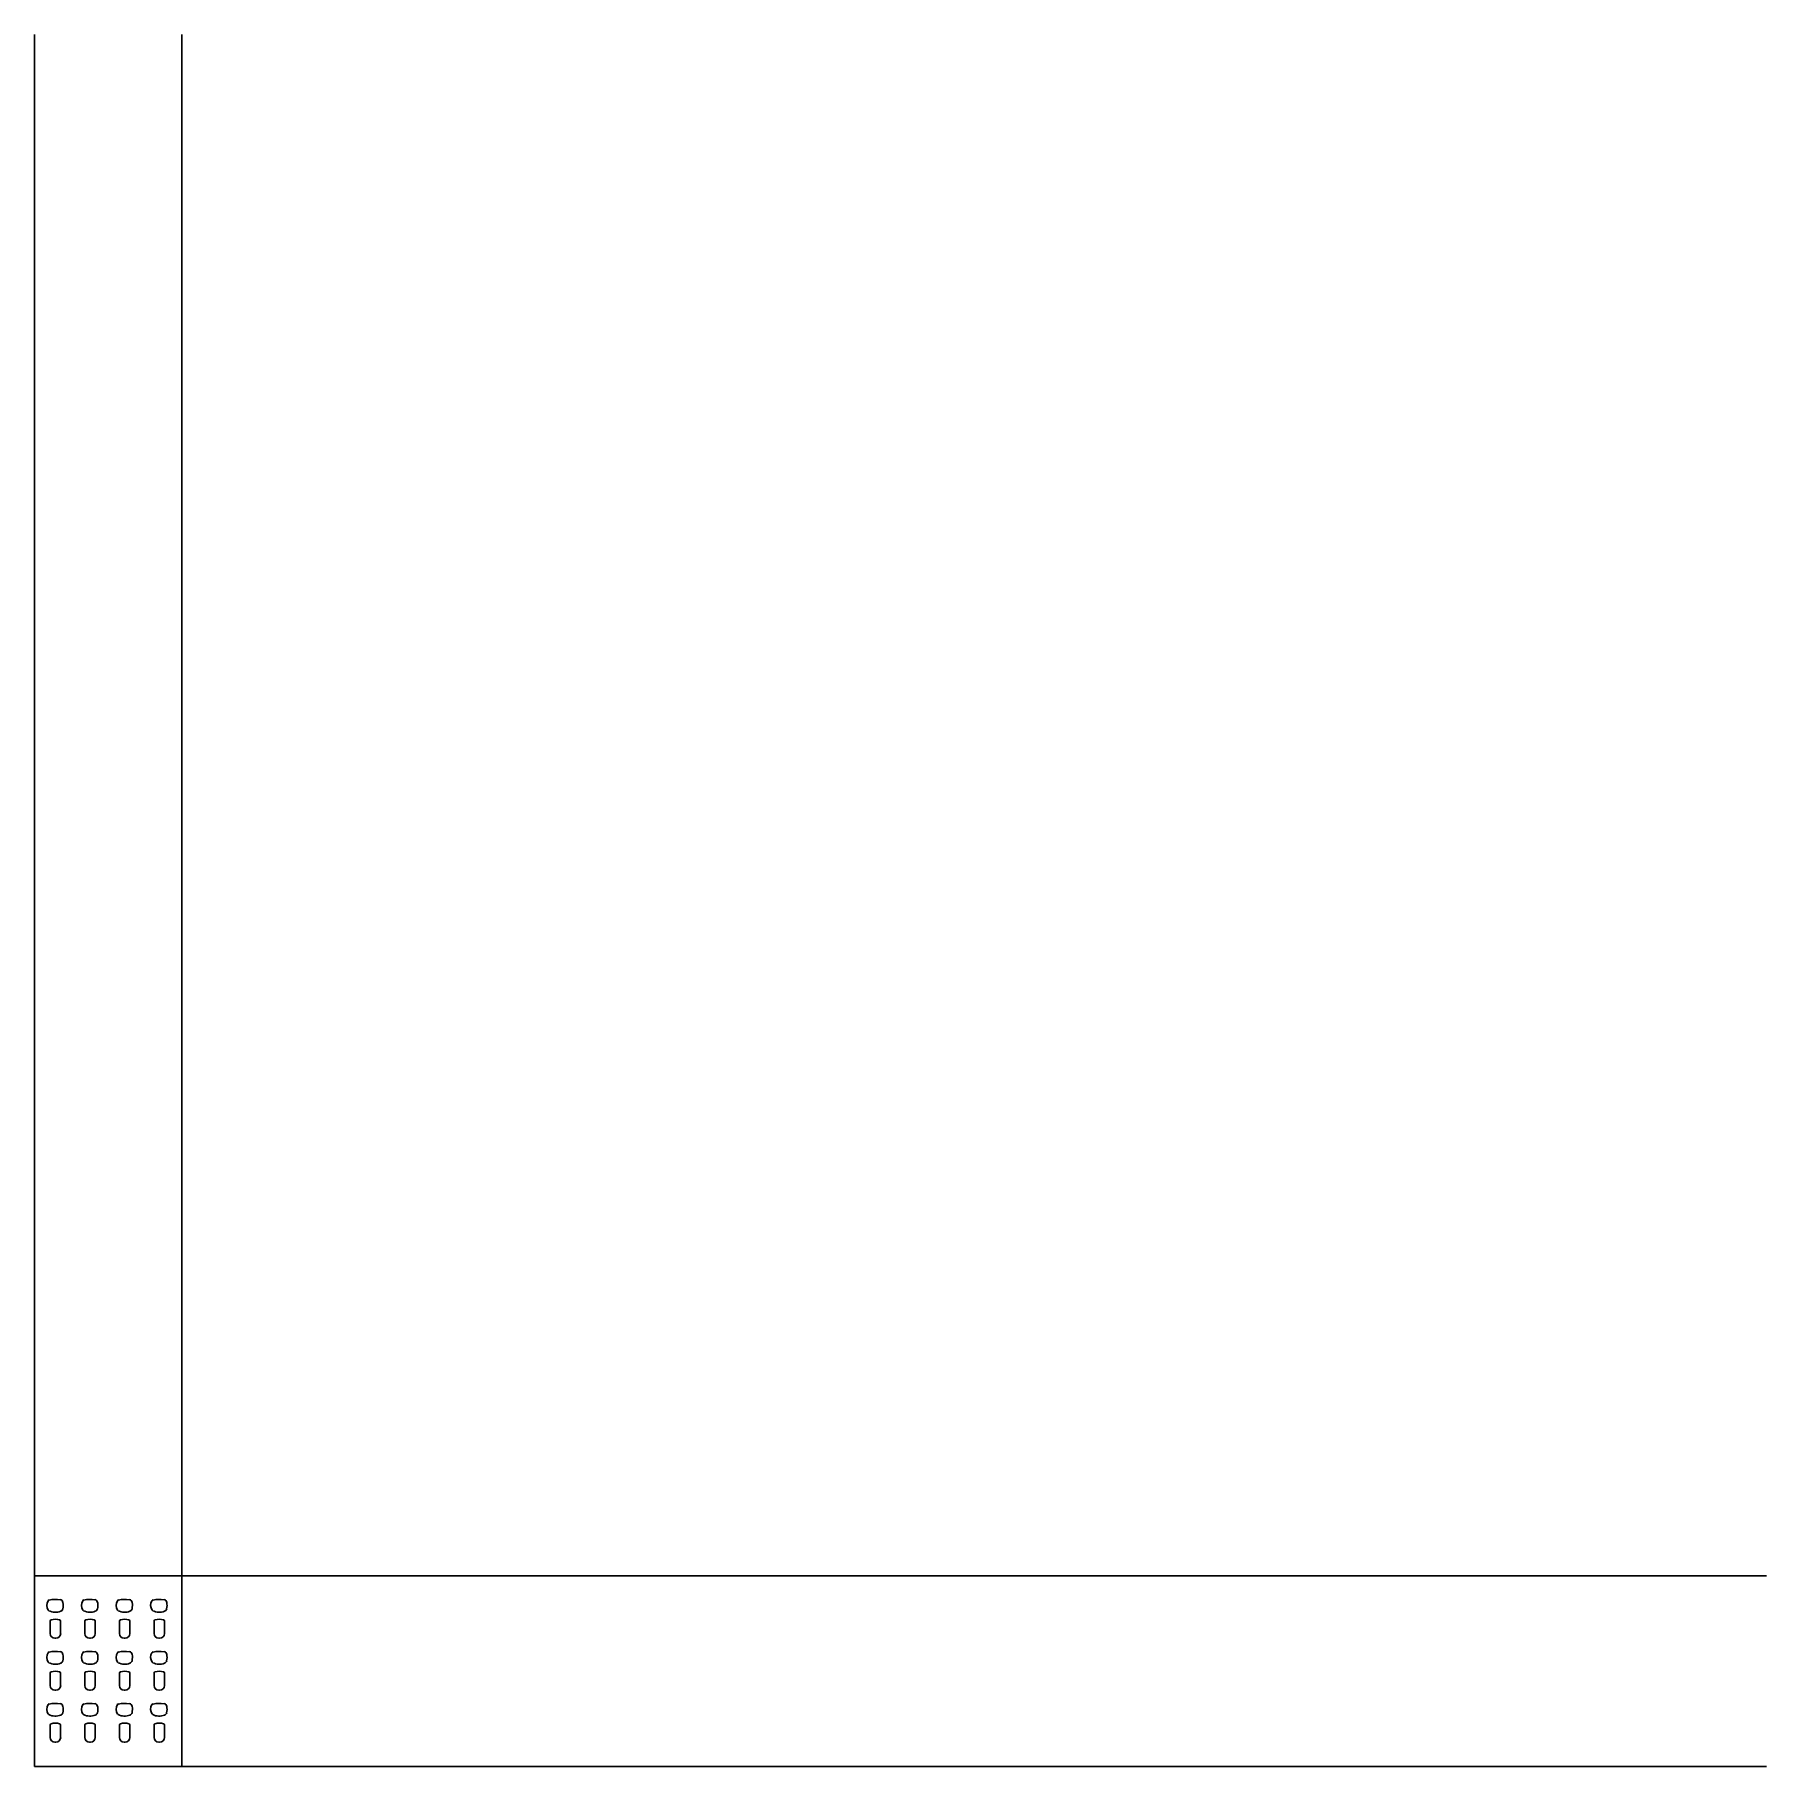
# Model space of a CAD drawing. Header units: inches. Extents: x 0 to 100, y 0 to 100.
import ezdxf

# ---------------------------------------------------------------- set-up
doc = ezdxf.new("R2010")
doc.units = ezdxf.units.IN
doc.header["$MEASUREMENT"] = 0
doc.layers.get('0').update_dxf_attribs({"lineweight": 25})

msp = doc.modelspace()

# ---------------------------------------------------------------- linework, layer by layer
for p, q in [((0, 0), (0, 100)), ((8.5, 0), (8.5, 100)), ((0, 11), (100, 11)), ((0.9, 7.67), (0.9, 8.39)), ((1.5, 7.67), (1.5, 8.39)), ((2.9, 7.67), (2.9, 8.39)), ((3.5, 7.67), (3.5, 8.39)), ((4.9, 7.67), (4.9, 8.39)), ((5.5, 7.67), (5.5, 8.39)), ((6.9, 7.67), (6.9, 8.39)), ((7.5, 7.67), (7.5, 8.39)), ((1.17, 7.4), (1.23, 7.4)), ((3.17, 7.4), (3.23, 7.4)), ((5.17, 7.4), (5.22, 7.4)), ((7.17, 7.4), (7.22, 7.4)), ((0.9, 4.67), (0.9, 5.39)), ((1.5, 4.67), (1.5, 5.39)), ((2.9, 4.67), (2.9, 5.39)), ((3.5, 4.67), (3.5, 5.39)), ((4.9, 4.67), (4.9, 5.39)), ((5.5, 4.67), (5.5, 5.39)), ((6.9, 4.67), (6.9, 5.39)), ((7.5, 4.67), (7.5, 5.39)), ((1.17, 4.4), (1.23, 4.4)), ((3.17, 4.4), (3.23, 4.4)), ((5.17, 4.4), (5.22, 4.4)), ((7.17, 4.4), (7.22, 4.4)), ((0.9, 1.67), (0.9, 2.39)), ((1.5, 1.67), (1.5, 2.39)), ((2.9, 1.67), (2.9, 2.39)), ((3.5, 1.67), (3.5, 2.39)), ((4.9, 1.67), (4.9, 2.39)), ((5.5, 1.67), (5.5, 2.39)), ((6.9, 1.67), (6.9, 2.39)), ((7.5, 1.67), (7.5, 2.39)), ((1.17, 1.4), (1.23, 1.4)), ((3.17, 1.4), (3.23, 1.4)), ((5.17, 1.4), (5.22, 1.4)), ((7.17, 1.4), (7.22, 1.4)), ((0, 0), (100, 0))]:
    msp.add_line(p, q)
for centre, radius, start, end in [((1.2, 9.3), 0.5, 148.0343, 213.749), ((0.86, 9.51), 0.1, 102.8572, 148.0343), ((0.87, 9.08), 0.1, 213.749, 243.6754), ((1.2, 8.02), 1.62, 80.3749, 102.8572), ((1.44, 9.43), 0.2, 10.3248, 80.3749), ((1.43, 9.14), 0.2, 290.9892, 347.5039), ((0.72, 9.3), 0.925, 347.5039, 10.3248), ((3.2, 9.3), 0.5, 148.0343, 213.749), ((2.86, 9.51), 0.1, 102.8572, 148.0343), ((2.87, 9.08), 0.1, 213.749, 243.6754), ((3.2, 8.02), 1.62, 80.3749, 102.8572), ((3.44, 9.43), 0.2, 10.3248, 80.3749), ((3.43, 9.14), 0.2, 290.9892, 347.5039), ((2.73, 9.3), 0.925, 347.5039, 10.3248), ((5.2, 9.3), 0.5, 148.0343, 213.749), ((4.86, 9.51), 0.1, 102.8572, 148.0343), ((4.87, 9.08), 0.1, 213.749, 243.6754), ((5.2, 8.02), 1.62, 80.3749, 102.8572), ((5.44, 9.43), 0.2, 10.3248, 80.3749), ((5.43, 9.14), 0.2, 290.9892, 347.5039), ((4.72, 9.3), 0.925, 347.5039, 10.3248), ((7.2, 9.3), 0.5, 148.0343, 213.749), ((6.86, 9.51), 0.1, 102.8572, 148.0343), ((6.87, 9.08), 0.1, 213.749, 243.6754), ((7.2, 8.02), 1.62, 80.3749, 102.8572), ((7.44, 9.43), 0.2, 10.3248, 80.3749), ((7.43, 9.14), 0.2, 290.9892, 347.5039), ((6.72, 9.3), 0.925, 347.5039, 10.3248), ((1.2, 9.75), 0.85, 243.6754, 290.9892), ((0.97, 8.39), 0.075, 105.3495, 180), ((1.2, 7.57), 0.925, 74.6505, 105.3495), ((1.42, 8.39), 0.075, 0, 74.6505), ((3.2, 9.75), 0.85, 243.6754, 290.9892), ((2.97, 8.39), 0.075, 105.3495, 180), ((3.2, 7.57), 0.925, 74.6505, 105.3495), ((3.42, 8.39), 0.075, 0, 74.6505), ((5.2, 9.75), 0.85, 243.6754, 290.9892), ((4.97, 8.39), 0.075, 105.3495, 180), ((5.2, 7.57), 0.925, 74.6505, 105.3495), ((5.42, 8.39), 0.075, 0, 74.6505), ((7.2, 9.75), 0.85, 243.6754, 290.9892), ((6.97, 8.39), 0.075, 105.3495, 180), ((7.2, 7.57), 0.925, 74.6505, 105.3495), ((7.42, 8.39), 0.075, 0, 74.6505), ((1.17, 7.67), 0.275, 180, 270), ((1.23, 7.67), 0.275, 270, 0), ((3.17, 7.67), 0.275, 180, 270), ((3.23, 7.67), 0.275, 270, 0), ((5.17, 7.67), 0.275, 180, 270), ((5.22, 7.67), 0.275, 270, 0), ((7.17, 7.67), 0.275, 180, 270), ((7.22, 7.67), 0.275, 270, 0), ((1.2, 6.3), 0.5, 148.0343, 213.749), ((0.86, 6.51), 0.1, 102.8572, 148.0343), ((0.87, 6.08), 0.1, 213.749, 243.6754), ((1.2, 5.02), 1.62, 80.3749, 102.8572), ((1.44, 6.43), 0.2, 10.3248, 80.3749), ((1.43, 6.14), 0.2, 290.9892, 347.5039), ((0.72, 6.3), 0.925, 347.5039, 10.3248), ((3.2, 6.3), 0.5, 148.0343, 213.749), ((2.86, 6.51), 0.1, 102.8572, 148.0343), ((2.87, 6.08), 0.1, 213.749, 243.6754), ((3.2, 5.02), 1.62, 80.3749, 102.8572), ((3.44, 6.43), 0.2, 10.3248, 80.3749), ((3.43, 6.14), 0.2, 290.9892, 347.5039), ((2.73, 6.3), 0.925, 347.5039, 10.3248), ((5.2, 6.3), 0.5, 148.0343, 213.749), ((4.86, 6.51), 0.1, 102.8572, 148.0343), ((4.87, 6.08), 0.1, 213.749, 243.6754), ((5.2, 5.02), 1.62, 80.3749, 102.8572), ((5.44, 6.43), 0.2, 10.3248, 80.3749), ((5.43, 6.14), 0.2, 290.9892, 347.5039), ((4.72, 6.3), 0.925, 347.5039, 10.3248), ((7.2, 6.3), 0.5, 148.0343, 213.749), ((6.86, 6.51), 0.1, 102.8572, 148.0343), ((6.87, 6.08), 0.1, 213.749, 243.6754), ((7.2, 5.02), 1.62, 80.3749, 102.8572), ((7.44, 6.43), 0.2, 10.3248, 80.3749), ((7.43, 6.14), 0.2, 290.9892, 347.5039), ((6.72, 6.3), 0.925, 347.5039, 10.3248), ((1.2, 6.75), 0.85, 243.6754, 290.9892), ((0.97, 5.39), 0.075, 105.3495, 180), ((1.2, 4.57), 0.925, 74.6505, 105.3495), ((1.42, 5.39), 0.075, 0, 74.6505), ((3.2, 6.75), 0.85, 243.6754, 290.9892), ((2.97, 5.39), 0.075, 105.3495, 180), ((3.2, 4.57), 0.925, 74.6505, 105.3495), ((3.42, 5.39), 0.075, 0, 74.6505), ((5.2, 6.75), 0.85, 243.6754, 290.9892), ((4.97, 5.39), 0.075, 105.3495, 180), ((5.2, 4.57), 0.925, 74.6505, 105.3495), ((5.42, 5.39), 0.075, 0, 74.6505), ((7.2, 6.75), 0.85, 243.6754, 290.9892), ((6.97, 5.39), 0.075, 105.3495, 180), ((7.2, 4.57), 0.925, 74.6505, 105.3495), ((7.42, 5.39), 0.075, 0, 74.6505), ((1.17, 4.67), 0.275, 180, 270), ((1.23, 4.67), 0.275, 270, 0), ((3.17, 4.67), 0.275, 180, 270), ((3.23, 4.67), 0.275, 270, 0), ((5.17, 4.67), 0.275, 180, 270), ((5.22, 4.67), 0.275, 270, 0), ((7.17, 4.67), 0.275, 180, 270), ((7.22, 4.67), 0.275, 270, 0), ((1.2, 3.3), 0.5, 148.0343, 213.749), ((0.86, 3.51), 0.1, 102.8572, 148.0343), ((0.87, 3.08), 0.1, 213.749, 243.6754), ((1.2, 2.02), 1.62, 80.3749, 102.8572), ((1.44, 3.43), 0.2, 10.3248, 80.3749), ((1.43, 3.14), 0.2, 290.9892, 347.5039), ((0.72, 3.3), 0.925, 347.5039, 10.3248), ((3.2, 3.3), 0.5, 148.0343, 213.749), ((2.86, 3.51), 0.1, 102.8572, 148.0343), ((2.87, 3.08), 0.1, 213.749, 243.6754), ((3.2, 2.02), 1.62, 80.3749, 102.8572), ((3.44, 3.43), 0.2, 10.3248, 80.3749), ((3.43, 3.14), 0.2, 290.9892, 347.5039), ((2.73, 3.3), 0.925, 347.5039, 10.3248), ((5.2, 3.3), 0.5, 148.0343, 213.749), ((4.86, 3.51), 0.1, 102.8572, 148.0343), ((4.87, 3.08), 0.1, 213.749, 243.6754), ((5.2, 2.02), 1.62, 80.3749, 102.8572), ((5.44, 3.43), 0.2, 10.3248, 80.3749), ((5.43, 3.14), 0.2, 290.9892, 347.5039), ((4.72, 3.3), 0.925, 347.5039, 10.3248), ((7.2, 3.3), 0.5, 148.0343, 213.749), ((6.86, 3.51), 0.1, 102.8572, 148.0343), ((6.87, 3.08), 0.1, 213.749, 243.6754), ((7.2, 2.02), 1.62, 80.3749, 102.8572), ((7.44, 3.43), 0.2, 10.3248, 80.3749), ((7.43, 3.14), 0.2, 290.9892, 347.5039), ((6.72, 3.3), 0.925, 347.5039, 10.3248), ((1.2, 3.75), 0.85, 243.6754, 290.9892), ((0.97, 2.39), 0.075, 105.3495, 180), ((1.2, 1.57), 0.925, 74.6505, 105.3495), ((1.42, 2.39), 0.075, 0, 74.6505), ((3.2, 3.75), 0.85, 243.6754, 290.9892), ((2.97, 2.39), 0.075, 105.3495, 180), ((3.2, 1.57), 0.925, 74.6505, 105.3495), ((3.42, 2.39), 0.075, 0, 74.6505), ((5.2, 3.75), 0.85, 243.6754, 290.9892), ((4.97, 2.39), 0.075, 105.3495, 180), ((5.2, 1.57), 0.925, 74.6505, 105.3495), ((5.42, 2.39), 0.075, 0, 74.6505), ((7.2, 3.75), 0.85, 243.6754, 290.9892), ((6.97, 2.39), 0.075, 105.3495, 180), ((7.2, 1.57), 0.925, 74.6505, 105.3495), ((7.42, 2.39), 0.075, 0, 74.6505), ((1.17, 1.67), 0.275, 180, 270), ((1.23, 1.67), 0.275, 270, 0), ((3.17, 1.67), 0.275, 180, 270), ((3.23, 1.67), 0.275, 270, 0), ((5.17, 1.67), 0.275, 180, 270), ((5.22, 1.67), 0.275, 270, 0), ((7.17, 1.67), 0.275, 180, 270), ((7.22, 1.67), 0.275, 270, 0)]:
    msp.add_arc(centre, radius, start, end)

doc.saveas('drawing.dxf')
